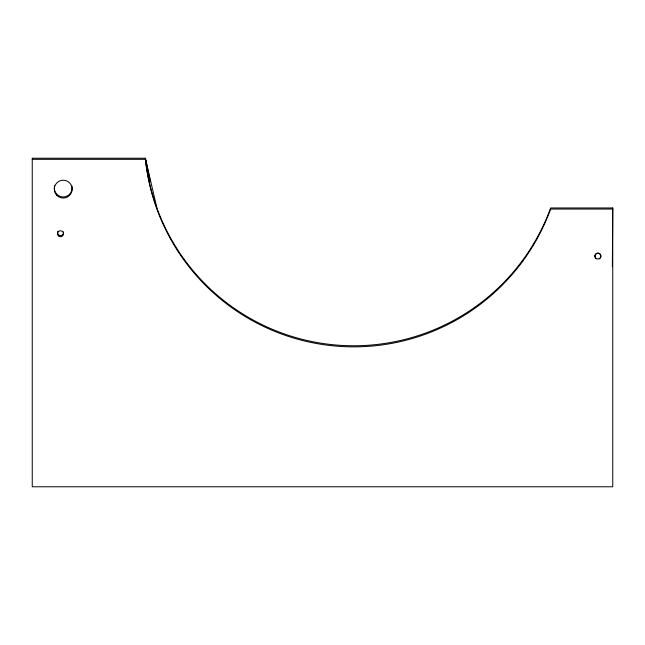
<?xml version="1.0" encoding="UTF-8"?>
<svg xmlns="http://www.w3.org/2000/svg" width="645" height="645" viewBox="0 0 645 645"><rect width="100%" height="100%" fill="white"/><g stroke="black" fill="none" stroke-linecap="round" stroke-linejoin="round"><path stroke-width="0.97" d="M612.75 207.964L612.75 486.781L32.25 486.781L32.25 158.219L145.375 158.219A209.544 209.544 0 0 0 550.637 207.964L612.75 207.964L612.363 266.74M32.25 159.323L145.375 159.323A209.544 209.544 0 0 0 550.637 209.061L612.75 209.061M156.88 207.964L145.375 158.219L149.011 175.924M149.414 177.891L150.22 181.826M145.375 159.323L148.81 176.037M71.821 185.728A8.909 8.909 0 0 1 63.218 196.943A8.909 8.909 0 0 1 54.615 185.728M63.404 231.869A2.975 2.975 0 0 1 60.92 235.594A2.975 2.975 0 0 1 57.558 232.643M57.655 231.869A2.975 2.975 0 0 1 57.953 231.152M596.375 258.839A2.975 2.975 0 0 1 595.585 254.348A2.975 2.975 0 0 1 600.148 254.348A2.975 2.975 0 0 1 599.35 258.839M56.913 195.459A8.933 8.933 0 0 0 71.845 191.428A8.933 8.933 0 0 0 60.888 180.511A8.933 8.933 0 0 0 56.913 195.459M59.042 236.32A2.975 2.975 0 0 0 63.508 233.74A2.975 2.975 0 0 0 59.042 231.168A2.975 2.975 0 0 0 59.042 236.32M596.432 258.605A2.975 2.975 0 0 0 600.898 256.025A2.975 2.975 0 0 0 596.432 253.453A2.975 2.975 0 0 0 596.432 258.605"/></g></svg>
